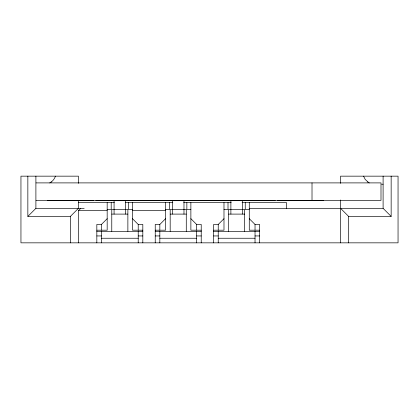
<?xml version="1.0" encoding="UTF-8"?>
<svg xmlns="http://www.w3.org/2000/svg" width="419" height="419" viewBox="0 0 419 419"><rect width="100%" height="100%" fill="white"/><g stroke="black" fill="none" stroke-linecap="round" stroke-linejoin="round"><path stroke-width="0.63" d="M55.439 176.158C54.507 179.054 52.422 181.527 49.73 182.935M27.848 176.158L27.848 216.398L35.898 208.348L84.182 208.348M27.848 216.398L70.387 216.398L78.437 208.348L78.437 200.35M78.437 242.842L78.437 210.652L80.736 208.348M101.429 230.193L101.429 224.448L107.175 218.697M159.833 230.193L159.833 224.448L165.584 218.697M218.236 230.193L218.236 224.448L223.987 218.697M50.537 182.433L51.275 181.977M36.086 182.894L380.997 182.894L380.997 200.371L36.086 200.371M381.615 184.208L383.102 184.208M78.437 202.602L114.392 202.602M125.255 202.602L172.801 202.602M183.658 202.602L231.204 202.602M242.062 202.602L286.528 202.602L286.528 208.348M249.279 208.348L383.102 208.348L391.152 216.398L391.152 176.158M107.175 209.5L111.203 209.5L111.203 202.602M132.472 209.5L128.444 209.5L128.444 202.602M165.584 209.5L169.606 209.5L169.606 202.602M190.875 209.5L186.853 209.5L186.853 202.602M223.987 209.5L228.009 209.5L228.009 202.602M249.279 209.5L245.256 209.5L245.256 202.602M78.437 210.652L107.175 210.652M132.472 210.652L165.584 210.652M111.773 214.099L127.874 214.099M170.182 214.099L186.277 214.099M228.585 214.099L244.68 214.099M340.563 208.348L348.613 216.398L391.152 216.398M101.429 224.448L96.831 224.448L96.831 242.842M132.472 218.697L138.218 224.448L142.816 224.448L142.816 242.842M159.833 224.448L155.234 224.448L155.234 242.842M190.875 218.697L196.621 224.448L201.225 224.448L201.225 242.842M218.236 224.448L213.638 224.448L213.638 242.842M249.279 218.697L255.03 224.448L259.628 224.448L259.628 242.842M96.831 230.193L107.175 230.193L107.175 202.602M142.816 230.193L132.472 230.193L132.472 202.602M155.234 230.193L165.584 230.193L165.584 202.602M201.225 230.193L190.875 230.193L190.875 202.602M213.638 230.193L223.987 230.193L223.987 202.602M259.628 230.193L249.279 230.193L249.279 202.602M96.831 231.346L142.816 231.346M155.234 231.346L201.225 231.346M213.638 231.346L259.628 231.346M96.831 235.944L101.429 235.944M138.218 235.944L142.816 235.944M155.234 235.944L159.833 235.944M196.621 235.944L201.225 235.944M213.638 235.944L218.236 235.944M255.03 235.944L259.628 235.944M101.429 238.243L138.218 238.243M159.833 238.243L196.621 238.243M218.236 238.243L255.03 238.243M363.561 176.158L365.179 179.4L368.463 182.433M367.725 181.977L369.27 182.935M383.102 176.158L383.102 208.348M348.613 216.398L348.613 242.842M340.563 183.349L340.563 176.158L398.05 176.158L398.05 242.842L20.95 242.842L20.95 176.158L78.437 176.158L78.437 183.349M340.563 199.978L340.563 242.842M323.51 200.371L277.525 200.371M312.014 182.894L312.014 200.371M275.225 200.371L95.872 200.371M255.03 224.448L255.03 230.193M255.03 231.346L255.03 242.842M244.68 231.346L244.68 209.5L228.585 209.5L228.585 231.346M242.381 200.512L242.381 214.099M230.885 200.512L230.885 214.099M218.236 231.346L218.236 242.842M196.621 224.448L196.621 230.193M196.621 231.346L196.621 242.842M186.277 231.346L186.277 209.5L170.182 209.5L170.182 231.346M183.978 200.512L183.978 214.099M172.481 200.512L172.481 214.099M159.833 231.346L159.833 242.842M138.218 224.448L138.218 230.193M138.218 231.346L138.218 242.842M127.874 231.346L127.874 209.5L111.773 209.5L111.773 231.346M125.574 200.512L125.574 214.099M114.073 200.512L114.073 214.099M101.429 231.346L101.429 242.842M93.573 200.371L47.583 200.371M70.387 216.398L70.387 242.842M35.898 176.158L35.898 208.348"/></g></svg>
